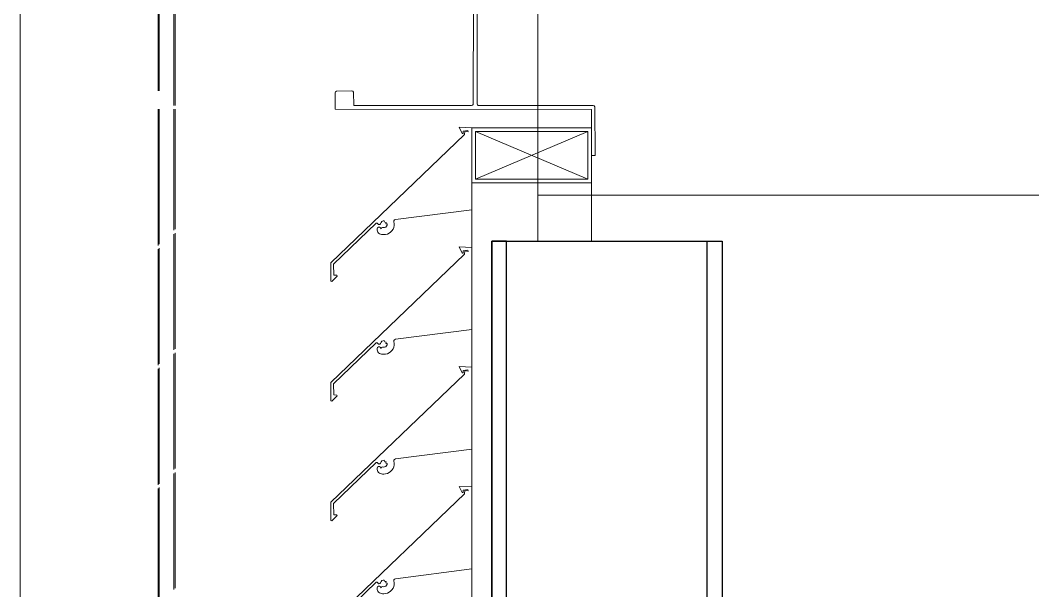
# Model space of a CAD drawing. Header units: millimetres. Extents: x -220592 to 404889, y -217665 to 38245.
# Drawn here: x 27510 to 28059, y -30431 to -30121 of the extents above; entities that cross this region are included whole.
import ezdxf

# ---------------------------------------------------------------- set-up
doc = ezdxf.new("R2010")
doc.units = ezdxf.units.MM
doc.set_wipeout_variables(frame=1)
doc.linetypes.add('XKITLINE00', pattern=[0])
for name, color, linetype in [('000 - 0_HIDE_OBJ_FRAMING_DEF_SUB_1', 7, 'Continuous'), ('000 - STRUCTURE_STEEL_FRAMING_SUB_COLOR_1', 7, 'Continuous'), ('000 - STRUCTURE_STEEL_FRAMING_SUB_COLOR_2', 7, 'Continuous'), ('000 - STRUCTURE_STEEL_FRAMING_WIPEOUT_', 7, 'Continuous')]:
    doc.layers.add(name, color=color, linetype=linetype)
doc.layers.add('Part', color=7, linetype='Continuous', lineweight=0)

# ---------------------------------------------------------------- blocks, each defined once
blk = doc.blocks.new('*A14749')
at = {"layer": 'Part', "color": 7, "linetype": 'XKITLINE00', "lineweight": 0}
for p, q in [((-171.648652, 199.556249), (-171.648652, 212.756135)), ((-172.298652, 212.406131), (-172.298652, 212.610427)), ((-172.298652, 211.756131), (-172.298652, 211.960427)), ((-172.298652, 211.106131), (-172.298652, 211.310427)), ((-172.298652, 210.456131), (-172.298652, 210.660427))]:
    blk.add_line(p, q, dxfattribs=at)
blk = doc.blocks.new('*A14814')
at = {"layer": 'Part', "color": 7, "linetype": 'XKITLINE00', "lineweight": 0}
for p, q in [((-172.298462, 211.106123), (-172.366148, 211.108745)), ((-172.366148, 211.108745), (-172.350613, 211.075258)), ((-172.34549, 211.07567), (-172.345361, 211.087861)), ((-172.345361, 211.087861), (-172.320378, 211.091001)), ((-172.335358, 211.087332), (-172.338255, 211.068789)), ((-172.335358, 211.087332), (-172.318342, 211.084428)), ((-172.320378, 211.091001), (-172.318342, 211.084428)), ((-172.298455, 210.660453), (-172.298462, 211.106123)), ((-172.338255, 211.068789), (-173.063377, 210.372543)), ((-172.350613, 211.075258), (-172.34549, 211.07567)), ((-172.712461, 210.607423), (-172.298455, 210.660453)), ((-173.048341, 210.366176), (-172.817326, 210.587579)), ((-172.817326, 210.587579), (-172.812166, 210.588671)), ((-172.812166, 210.588671), (-172.808512, 210.584044)), ((-172.793971, 210.584553), (-172.790857, 210.592126)), ((-172.790857, 210.592126), (-172.78619, 210.596913)), ((-172.78619, 210.596913), (-172.780114, 210.599703)), ((-172.780114, 210.599703), (-172.773442, 210.600125)), ((-172.773442, 210.600125), (-172.77112, 210.592735)), ((-172.77112, 210.592735), (-172.763955, 210.591791)), ((-172.763955, 210.591791), (-172.765124, 210.584731)), ((-172.765124, 210.584731), (-172.757418, 210.583625)), ((-172.720912, 210.595159), (-172.720672, 210.600681)), ((-172.719426, 210.585025), (-172.720912, 210.595159)), ((-172.720672, 210.600681), (-172.717536, 210.605233)), ((-172.719801, 210.574789), (-172.719426, 210.585025)), ((-172.717536, 210.605233), (-172.712461, 210.607423)), ((-172.810019, 210.562761), (-172.812659, 210.557287)), ((-172.812659, 210.557287), (-172.812163, 210.549517)), ((-172.812163, 210.549517), (-172.810428, 210.544021)), ((-172.810428, 210.544021), (-172.807674, 210.538958)), ((-172.804875, 210.565998), (-172.810019, 210.562761)), ((-172.808512, 210.584044), (-172.804048, 210.58019)), ((-172.807674, 210.538958), (-172.804002, 210.534515)), ((-172.798797, 210.56601), (-172.804875, 210.565998)), ((-172.804048, 210.58019), (-172.798154, 210.580396)), ((-172.804002, 210.534515), (-172.799549, 210.530857)), ((-172.799549, 210.530857), (-172.794479, 210.528117)), ((-172.793641, 210.562792), (-172.798797, 210.56601)), ((-172.798154, 210.580396), (-172.793971, 210.584553)), ((-172.790699, 210.55732), (-172.793641, 210.562792)), ((-172.788669, 210.562301), (-172.790699, 210.55732)), ((-172.783858, 210.564708), (-172.788669, 210.562301)), ((-172.77794, 210.563803), (-172.783858, 210.564708)), ((-172.77144, 210.564147), (-172.77794, 210.563803)), ((-172.765472, 210.566745), (-172.77144, 210.564147)), ((-172.76079, 210.571267), (-172.765472, 210.566745)), ((-172.757988, 210.577141), (-172.76079, 210.571267)), ((-172.757418, 210.583625), (-172.757988, 210.577141)), ((-172.756337, 210.529072), (-172.747074, 210.533445)), ((-172.747074, 210.533445), (-172.738758, 210.539423)), ((-172.738758, 210.539423), (-172.731662, 210.54681)), ((-172.731662, 210.54681), (-172.726022, 210.55536)), ((-172.726022, 210.55536), (-172.722024, 210.56479)), ((-172.722024, 210.56479), (-172.719801, 210.574789)), ((-172.794479, 210.528117), (-172.788978, 210.526398)), ((-172.788978, 210.526398), (-172.78325, 210.525762)), ((-172.78325, 210.525762), (-172.776451, 210.525664)), ((-172.776451, 210.525664), (-172.766238, 210.526449)), ((-172.766238, 210.526449), (-172.756337, 210.529072)), ((-173.063377, 210.372543), (-173.062824, 210.273392)), ((-173.047999, 210.30483), (-173.048341, 210.366176)), ((-173.062824, 210.273392), (-173.058143, 210.270923)), ((-173.058143, 210.270923), (-173.029494, 210.299812)), ((-173.030579, 210.304733), (-173.047999, 210.30483)), ((-173.029494, 210.299812), (-173.030579, 210.304733))]:
    blk.add_line(p, q, dxfattribs=at)
blk = doc.blocks.new('*A14815')
at = {"layer": 'Part', "color": 7, "linetype": 'XKITLINE00', "lineweight": 0}
for p, q in [((-172.298462, 211.756123), (-172.366148, 211.758745)), ((-172.366148, 211.758745), (-172.350613, 211.725258)), ((-172.345361, 211.737861), (-172.320378, 211.741001)), ((-172.320378, 211.741001), (-172.318342, 211.734428)), ((-172.298455, 211.310453), (-172.298462, 211.756123)), ((-172.338255, 211.718789), (-173.063377, 211.022543)), ((-172.350613, 211.725258), (-172.34549, 211.72567)), ((-172.34549, 211.72567), (-172.345361, 211.737861)), ((-172.335358, 211.737332), (-172.338255, 211.718789)), ((-172.335358, 211.737332), (-172.318342, 211.734428)), ((-172.712461, 211.257423), (-172.298455, 211.310453)), ((-172.790857, 211.242126), (-172.78619, 211.246913)), ((-172.78619, 211.246913), (-172.780114, 211.249703)), ((-172.780114, 211.249703), (-172.773442, 211.250125)), ((-172.773442, 211.250125), (-172.77112, 211.242735)), ((-172.720912, 211.245159), (-172.720672, 211.250681)), ((-172.719426, 211.235025), (-172.720912, 211.245159)), ((-172.720672, 211.250681), (-172.717536, 211.255233)), ((-172.717536, 211.255233), (-172.712461, 211.257423)), ((-173.048341, 211.016176), (-172.817326, 211.237579)), ((-172.817326, 211.237579), (-172.812166, 211.238671)), ((-172.810019, 211.212761), (-172.812659, 211.207287)), ((-172.812659, 211.207287), (-172.812163, 211.199517)), ((-172.812166, 211.238671), (-172.808512, 211.234044)), ((-172.812163, 211.199517), (-172.810428, 211.194021)), ((-172.810428, 211.194021), (-172.807674, 211.188958)), ((-172.804875, 211.215998), (-172.810019, 211.212761)), ((-172.808512, 211.234044), (-172.804048, 211.23019)), ((-172.798797, 211.21601), (-172.804875, 211.215998)), ((-172.804048, 211.23019), (-172.798154, 211.230396)), ((-172.793641, 211.212792), (-172.798797, 211.21601)), ((-172.798154, 211.230396), (-172.793971, 211.234553)), ((-172.793971, 211.234553), (-172.790857, 211.242126)), ((-172.790699, 211.20732), (-172.793641, 211.212792)), ((-172.788669, 211.212301), (-172.790699, 211.20732)), ((-172.783858, 211.214708), (-172.788669, 211.212301)), ((-172.77794, 211.213803), (-172.783858, 211.214708)), ((-172.77144, 211.214147), (-172.77794, 211.213803)), ((-172.765472, 211.216745), (-172.77144, 211.214147)), ((-172.77112, 211.242735), (-172.763955, 211.241791)), ((-172.76079, 211.221267), (-172.765472, 211.216745)), ((-172.763955, 211.241791), (-172.765124, 211.234731)), ((-172.765124, 211.234731), (-172.757418, 211.233625)), ((-172.757988, 211.227141), (-172.76079, 211.221267)), ((-172.757418, 211.233625), (-172.757988, 211.227141)), ((-172.747074, 211.183445), (-172.738758, 211.189423)), ((-172.738758, 211.189423), (-172.731662, 211.19681)), ((-172.731662, 211.19681), (-172.726022, 211.20536)), ((-172.726022, 211.20536), (-172.722024, 211.21479)), ((-172.722024, 211.21479), (-172.719801, 211.224789)), ((-172.719801, 211.224789), (-172.719426, 211.235025)), ((-172.807674, 211.188958), (-172.804002, 211.184515)), ((-172.804002, 211.184515), (-172.799549, 211.180857)), ((-172.799549, 211.180857), (-172.794479, 211.178117)), ((-172.794479, 211.178117), (-172.788978, 211.176398)), ((-172.788978, 211.176398), (-172.78325, 211.175762)), ((-172.78325, 211.175762), (-172.776451, 211.175664)), ((-172.776451, 211.175664), (-172.766238, 211.176449)), ((-172.766238, 211.176449), (-172.756337, 211.179072)), ((-172.756337, 211.179072), (-172.747074, 211.183445)), ((-173.063377, 211.022543), (-173.062824, 210.923392)), ((-173.047999, 210.95483), (-173.048341, 211.016176)), ((-173.062824, 210.923392), (-173.058143, 210.920923)), ((-173.058143, 210.920923), (-173.029494, 210.949812)), ((-173.030579, 210.954733), (-173.047999, 210.95483)), ((-173.029494, 210.949812), (-173.030579, 210.954733))]:
    blk.add_line(p, q, dxfattribs=at)
blk = doc.blocks.new('*A14816')
at = {"layer": 'Part', "color": 7, "linetype": 'XKITLINE00', "lineweight": 0}
for p, q in [((-172.298462, 212.406123), (-172.366148, 212.408745)), ((-172.366148, 212.408745), (-172.350613, 212.375258)), ((-172.298455, 211.960453), (-172.298462, 212.406123)), ((-172.338255, 212.368789), (-173.063377, 211.672543)), ((-172.350613, 212.375258), (-172.34549, 212.37567)), ((-172.34549, 212.37567), (-172.345361, 212.387861)), ((-172.345361, 212.387861), (-172.320378, 212.391001)), ((-172.335358, 212.387332), (-172.338255, 212.368789)), ((-172.335358, 212.387332), (-172.318342, 212.384428)), ((-172.320378, 212.391001), (-172.318342, 212.384428)), ((-172.712461, 211.907423), (-172.298455, 211.960453)), ((-172.720672, 211.900681), (-172.717536, 211.905233)), ((-172.717536, 211.905233), (-172.712461, 211.907423)), ((-173.048341, 211.666176), (-172.817326, 211.887579)), ((-172.817326, 211.887579), (-172.812166, 211.888671)), ((-172.810019, 211.862761), (-172.812659, 211.857287)), ((-172.812659, 211.857287), (-172.812163, 211.849517)), ((-172.812166, 211.888671), (-172.808512, 211.884044)), ((-172.812163, 211.849517), (-172.810428, 211.844021)), ((-172.804875, 211.865998), (-172.810019, 211.862761)), ((-172.808512, 211.884044), (-172.804048, 211.88019)), ((-172.798797, 211.86601), (-172.804875, 211.865998)), ((-172.804048, 211.88019), (-172.798154, 211.880396)), ((-172.793641, 211.862792), (-172.798797, 211.86601)), ((-172.798154, 211.880396), (-172.793971, 211.884553)), ((-172.793971, 211.884553), (-172.790857, 211.892126)), ((-172.790699, 211.85732), (-172.793641, 211.862792)), ((-172.790857, 211.892126), (-172.78619, 211.896913)), ((-172.788669, 211.862301), (-172.790699, 211.85732)), ((-172.783858, 211.864708), (-172.788669, 211.862301)), ((-172.78619, 211.896913), (-172.780114, 211.899703)), ((-172.77794, 211.863803), (-172.783858, 211.864708)), ((-172.780114, 211.899703), (-172.773442, 211.900125)), ((-172.77144, 211.864147), (-172.77794, 211.863803)), ((-172.773442, 211.900125), (-172.77112, 211.892735)), ((-172.765472, 211.866745), (-172.77144, 211.864147)), ((-172.77112, 211.892735), (-172.763955, 211.891791)), ((-172.76079, 211.871267), (-172.765472, 211.866745)), ((-172.763955, 211.891791), (-172.765124, 211.884731)), ((-172.765124, 211.884731), (-172.757418, 211.883625)), ((-172.757988, 211.877141), (-172.76079, 211.871267)), ((-172.757418, 211.883625), (-172.757988, 211.877141)), ((-172.731662, 211.84681), (-172.726022, 211.85536)), ((-172.726022, 211.85536), (-172.722024, 211.86479)), ((-172.722024, 211.86479), (-172.719801, 211.874789)), ((-172.720912, 211.895159), (-172.720672, 211.900681)), ((-172.719426, 211.885025), (-172.720912, 211.895159)), ((-172.719801, 211.874789), (-172.719426, 211.885025)), ((-172.810428, 211.844021), (-172.807674, 211.838958)), ((-172.807674, 211.838958), (-172.804002, 211.834515)), ((-172.804002, 211.834515), (-172.799549, 211.830857)), ((-172.799549, 211.830857), (-172.794479, 211.828117)), ((-172.794479, 211.828117), (-172.788978, 211.826398)), ((-172.788978, 211.826398), (-172.78325, 211.825762)), ((-172.78325, 211.825762), (-172.776451, 211.825664)), ((-172.776451, 211.825664), (-172.766238, 211.826449)), ((-172.766238, 211.826449), (-172.756337, 211.829072)), ((-172.756337, 211.829072), (-172.747074, 211.833445)), ((-172.747074, 211.833445), (-172.738758, 211.839423)), ((-172.738758, 211.839423), (-172.731662, 211.84681)), ((-173.063377, 211.672543), (-173.062824, 211.573392)), ((-173.047999, 211.60483), (-173.048341, 211.666176)), ((-173.058143, 211.570923), (-173.029494, 211.599812)), ((-173.030579, 211.604733), (-173.047999, 211.60483)), ((-173.029494, 211.599812), (-173.030579, 211.604733)), ((-173.062824, 211.573392), (-173.058143, 211.570923))]:
    blk.add_line(p, q, dxfattribs=at)
blk = doc.blocks.new('*A14818')
at = {"layer": 'Part', "color": 7, "linetype": 'XKITLINE00', "lineweight": 0}
for p, q in [((-172.298652, 212.756135), (-172.298652, 213.056135)), ((-171.648652, 213.056135), (-172.298652, 213.056135)), ((-172.278652, 212.776135), (-171.668652, 213.036135)), ((-172.278652, 213.036135), (-171.668652, 212.776135)), ((-172.278652, 212.776135), (-172.278652, 213.036135)), ((-172.278652, 213.036135), (-171.668652, 213.036135)), ((-171.668652, 213.036135), (-171.668652, 212.776135)), ((-171.648652, 212.756135), (-171.648652, 213.056135)), ((-172.298652, 212.756135), (-171.648652, 212.756135)), ((-171.668652, 212.776135), (-172.278652, 212.776135))]:
    blk.add_line(p, q, dxfattribs=at)
blk = doc.blocks.new('*A14819')
at = {"layer": 'Part', "color": 7, "linetype": 'XKITLINE00', "lineweight": 0}
for p, q in [((-172.298462, 213.056123), (-172.366148, 213.058745)), ((-172.366148, 213.058745), (-172.350613, 213.025258)), ((-172.338255, 213.018789), (-173.063377, 212.322543)), ((-172.350613, 213.025258), (-172.34549, 213.02567)), ((-172.34549, 213.02567), (-172.345361, 213.037861)), ((-172.345361, 213.037861), (-172.320378, 213.041001)), ((-172.335358, 213.037332), (-172.338255, 213.018789)), ((-172.335358, 213.037332), (-172.318342, 213.034428)), ((-172.320378, 213.041001), (-172.318342, 213.034428)), ((-172.298455, 212.610453), (-172.298462, 213.056123)), ((-172.712461, 212.557423), (-172.298455, 212.610453)), ((-173.048341, 212.316176), (-172.817326, 212.537579)), ((-172.817326, 212.537579), (-172.812166, 212.538671)), ((-172.810019, 212.512761), (-172.812659, 212.507287)), ((-172.812166, 212.538671), (-172.808512, 212.534044)), ((-172.804875, 212.515998), (-172.810019, 212.512761)), ((-172.808512, 212.534044), (-172.804048, 212.53019)), ((-172.798797, 212.51601), (-172.804875, 212.515998)), ((-172.804048, 212.53019), (-172.798154, 212.530396)), ((-172.793641, 212.512792), (-172.798797, 212.51601)), ((-172.798154, 212.530396), (-172.793971, 212.534553)), ((-172.793971, 212.534553), (-172.790857, 212.542126)), ((-172.790699, 212.50732), (-172.793641, 212.512792)), ((-172.790857, 212.542126), (-172.78619, 212.546913)), ((-172.788669, 212.512301), (-172.790699, 212.50732)), ((-172.783858, 212.514708), (-172.788669, 212.512301)), ((-172.78619, 212.546913), (-172.780114, 212.549703)), ((-172.77794, 212.513803), (-172.783858, 212.514708)), ((-172.780114, 212.549703), (-172.773442, 212.550125)), ((-172.77144, 212.514147), (-172.77794, 212.513803)), ((-172.773442, 212.550125), (-172.77112, 212.542735)), ((-172.765472, 212.516745), (-172.77144, 212.514147)), ((-172.77112, 212.542735), (-172.763955, 212.541791)), ((-172.76079, 212.521267), (-172.765472, 212.516745)), ((-172.763955, 212.541791), (-172.765124, 212.534731)), ((-172.765124, 212.534731), (-172.757418, 212.533625)), ((-172.757988, 212.527141), (-172.76079, 212.521267)), ((-172.757418, 212.533625), (-172.757988, 212.527141)), ((-172.726022, 212.50536), (-172.722024, 212.51479)), ((-172.722024, 212.51479), (-172.719801, 212.524789)), ((-172.720912, 212.545159), (-172.720672, 212.550681)), ((-172.719426, 212.535025), (-172.720912, 212.545159)), ((-172.720672, 212.550681), (-172.717536, 212.555233)), ((-172.719801, 212.524789), (-172.719426, 212.535025)), ((-172.717536, 212.555233), (-172.712461, 212.557423)), ((-172.812659, 212.507287), (-172.812163, 212.499517)), ((-172.812163, 212.499517), (-172.810428, 212.494021)), ((-172.810428, 212.494021), (-172.807674, 212.488958)), ((-172.807674, 212.488958), (-172.804002, 212.484515)), ((-172.804002, 212.484515), (-172.799549, 212.480857)), ((-172.799549, 212.480857), (-172.794479, 212.478117)), ((-172.794479, 212.478117), (-172.788978, 212.476398)), ((-172.788978, 212.476398), (-172.78325, 212.475762)), ((-172.78325, 212.475762), (-172.776451, 212.475664)), ((-172.776451, 212.475664), (-172.766238, 212.476449)), ((-172.766238, 212.476449), (-172.756337, 212.479072)), ((-172.756337, 212.479072), (-172.747074, 212.483445)), ((-172.747074, 212.483445), (-172.738758, 212.489423)), ((-172.738758, 212.489423), (-172.731662, 212.49681)), ((-172.731662, 212.49681), (-172.726022, 212.50536)), ((-173.063377, 212.322543), (-173.062824, 212.223392)), ((-173.047999, 212.25483), (-173.048341, 212.316176)), ((-173.058143, 212.220923), (-173.029494, 212.249812)), ((-173.030579, 212.254733), (-173.047999, 212.25483)), ((-173.029494, 212.249812), (-173.030579, 212.254733)), ((-173.062824, 212.223392), (-173.058143, 212.220923))]:
    blk.add_line(p, q, dxfattribs=at)
blk = doc.blocks.new('*A14835')
at = {"layer": 'Part', "color": 7, "linetype": 'XKITLINE00', "lineweight": 0}
for p, q in [((-171.648937, 214.40603), (-171.648981, 214.15603)), ((-171.628937, 214.406027), (-171.648937, 214.40603)), ((-171.628982, 214.146027), (-171.628937, 214.406027)), ((-171.648981, 214.15603), (-173.03898, 214.156273)), ((-173.03898, 214.156273), (-173.038236, 214.062446)), ((-172.938996, 214.066255), (-172.938984, 214.136255)), ((-172.938984, 214.136255), (-172.295157, 214.135382)), ((-172.295157, 214.135382), (-172.29067, 214.131698)), ((-172.29067, 214.131698), (-172.288986, 214.126142)), ((-172.288986, 214.126142), (-172.289912, 213.182315)), ((-172.26915, 213.186138), (-172.268986, 214.126138)), ((-172.268986, 214.126138), (-172.268224, 214.129965)), ((-172.268224, 214.129965), (-172.26454, 214.134452)), ((-172.26454, 214.134452), (-172.258984, 214.136137)), ((-172.258984, 214.136137), (-171.635157, 214.136789)), ((-171.635157, 214.136789), (-171.630669, 214.140471)), ((-171.630669, 214.140471), (-171.628982, 214.146027)), ((-173.038236, 214.062446), (-173.034553, 214.057957)), ((-173.034553, 214.057957), (-173.028998, 214.056271)), ((-173.028998, 214.056271), (-172.945171, 214.057018)), ((-172.945171, 214.057018), (-172.940682, 214.0607)), ((-172.940682, 214.0607), (-172.938996, 214.066255)), ((-173.039139, 213.246273), (-173.039155, 213.156273)), ((-173.037453, 213.251828), (-173.039139, 213.246273)), ((-173.032965, 213.25551), (-173.037453, 213.251828)), ((-172.949138, 213.256257), (-173.032965, 213.25551)), ((-172.943582, 213.254571), (-172.949138, 213.256257)), ((-172.9399, 213.250082), (-172.943582, 213.254571)), ((-172.939152, 213.176255), (-172.9399, 213.250082)), ((-172.299152, 213.176144), (-172.939152, 213.176255)), ((-172.293596, 213.177828), (-172.299152, 213.176144)), ((-172.289912, 213.182315), (-172.293596, 213.177828)), ((-172.267465, 213.180582), (-172.26915, 213.186138)), ((-172.262978, 213.176899), (-172.267465, 213.180582)), ((-171.639152, 213.176028), (-172.262978, 213.176899)), ((-171.633596, 213.174342), (-171.639152, 213.176028)), ((-171.629914, 213.169854), (-171.633596, 213.174342)), ((-171.629199, 212.906027), (-171.629914, 213.169854)), ((-173.039155, 213.156273), (-171.649155, 213.15603)), ((-171.649155, 213.15603), (-171.649199, 212.90603)), ((-171.649199, 212.90603), (-171.629199, 212.906027))]:
    blk.add_line(p, q, dxfattribs=at)
blk = doc.blocks.new('*A13473')
at = {"layer": '000 - 0_HIDE_OBJ_FRAMING_DEF_SUB_1', "color": 7, "linetype": 'XKITLINE00', "lineweight": 0}
blk.add_line((-170.903352, 212.440805), (-170.903352, 212.690805), dxfattribs=at)
blk = doc.blocks.new('*A13474')
at = {"layer": '000 - 0_HIDE_OBJ_FRAMING_DEF_SUB_1', "color": 7, "linetype": 'XKITLINE00', "lineweight": 0}
for p, q in [((-169.903485, 212.440805), (-171.153485, 212.440805)), ((-171.153485, 212.440805), (-171.153485, 184.940805)), ((-171.073485, 184.940805), (-171.073485, 212.440805)), ((-169.983485, 184.940805), (-169.983485, 212.440805)), ((-169.903485, 212.440805), (-169.903485, 209.690805))]:
    blk.add_line(p, q, dxfattribs=at)
blk = doc.blocks.new('*A14683')
at = {"layer": '000 - 0_HIDE_OBJ_FRAMING_DEF_SUB_1', "color": 7, "linetype": 'XKITLINE00', "lineweight": 0}
for p, q in [((-170.903349, 214.690805), (-166.903349, 214.690805)), ((-170.903349, 212.690805), (-170.903349, 214.690805)), ((-166.903349, 214.690805), (-166.903349, 212.690805)), ((-166.903349, 212.690805), (-170.903349, 212.690805))]:
    blk.add_line(p, q, dxfattribs=at)
blk = doc.blocks.new('*A14750')
at = {"layer": '000 - 0_HIDE_OBJ_FRAMING_DEF_SUB_1', "color": 7, "linetype": 'XKITLINE00', "lineweight": 0}
for p, q in [((-173.713199, 207.288511), (-173.713199, 220.088511)), ((-172.87913, 213.176245), (-172.87913, 214.136174)), ((-172.873025, 213.176244), (-172.873025, 214.136166)), ((-172.964598, 213.256119), (-172.964598, 214.056845)), ((-172.958493, 213.256174), (-172.958493, 214.056899)), ((-172.964598, 212.417389), (-172.964598, 213.15626)), ((-172.958493, 212.42325), (-172.958493, 213.156259)), ((-172.87913, 212.499453), (-172.87913, 213.156245)), ((-172.873025, 212.505315), (-172.873025, 213.156244)), ((-172.87913, 211.849453), (-172.87913, 212.478347)), ((-172.873025, 211.855315), (-172.873025, 212.484198)), ((-172.958493, 211.77325), (-172.958493, 212.402286)), ((-172.964598, 211.767389), (-172.964598, 212.396435)), ((-172.87913, 211.199453), (-172.87913, 211.828347)), ((-172.873025, 211.205315), (-172.873025, 211.834198)), ((-172.964598, 211.117389), (-172.964598, 211.746435)), ((-172.958493, 211.12325), (-172.958493, 211.752286)), ((-172.87913, 210.549453), (-172.87913, 211.178347)), ((-172.873025, 210.555315), (-172.873025, 211.184198)), ((-172.964598, 210.467389), (-172.964598, 211.096435)), ((-172.958493, 210.47325), (-172.958493, 211.102286))]:
    blk.add_line(p, q, dxfattribs=at)
blk = doc.blocks.new('W-1-PP18-ST_20260402-011103_LOWER_PL')
at = {"layer": '000 - 0_HIDE_OBJ_FRAMING_DEF_SUB_1', "color": 7, "lineweight": 0, "xscale": 100, "yscale": 100, "zscale": 100}
for name in ['*A13473', '*A14750', '*A14683', '*A13474']:
    blk.add_blockref(name, (17759.3349, -35779.0805), dxfattribs=at)
blk = doc.blocks.new('*U17508')
at = {"color": 7}
blk.add_wipeout([(0, 0), (0, 125), (5750, 125), (5750, 0)], dxfattribs=at).dxf.layer = '000 - STRUCTURE_STEEL_FRAMING_WIPEOUT_'
at = {"layer": '000 - STRUCTURE_STEEL_FRAMING_SUB_COLOR_1', "color": 7}
for points in [[(0, 125), (0, 117), (5750, 117), (5750, 125)], [(0, 0), (0, 8), (5750, 8), (5750, 0)]]:
    blk.add_lwpolyline(points, close=True, dxfattribs=at)
at = {"layer": '000 - STRUCTURE_STEEL_FRAMING_SUB_COLOR_2', "color": 7}
blk.add_lwpolyline([(0, 0), (0, 125), (5750, 125), (5750, 0)], close=True, dxfattribs=at)
blk = doc.blocks.new('W-1-PP18-ST_20260402-014810LOPL_MAIN_ST')
at = {"color": 7, "rotation": 90}
blk.add_blockref('*U17508', (769, -20285), dxfattribs=at)

msp = doc.modelspace()

# ---------------------------------------------------------------- block references
at = {"color": 7, "lineweight": 0, "xscale": 100, "yscale": 100, "zscale": 100}
for name in ['*A14835', '*A14819', '*A14818', '*A14749', '*A14816', '*A14815', '*A14814']:
    msp.add_blockref(name, (44984.4833, -51484.8507), dxfattribs=at)

# ---------------------------------------------------------------- next in the draw order: block references
at = {"layer": 'Defpoints', "color": 7}
msp.add_blockref('W-1-PP18-ST_20260402-011103_LOWER_PL', (27121.4984, -15705.7702), dxfattribs=at)

# ---------------------------------------------------------------- next in the draw order: block references
msp.add_blockref('W-1-PP18-ST_20260402-014810LOPL_MAIN_ST', (27121.4984, -15705.7702), dxfattribs=at)

doc.saveas('drawing.dxf')
